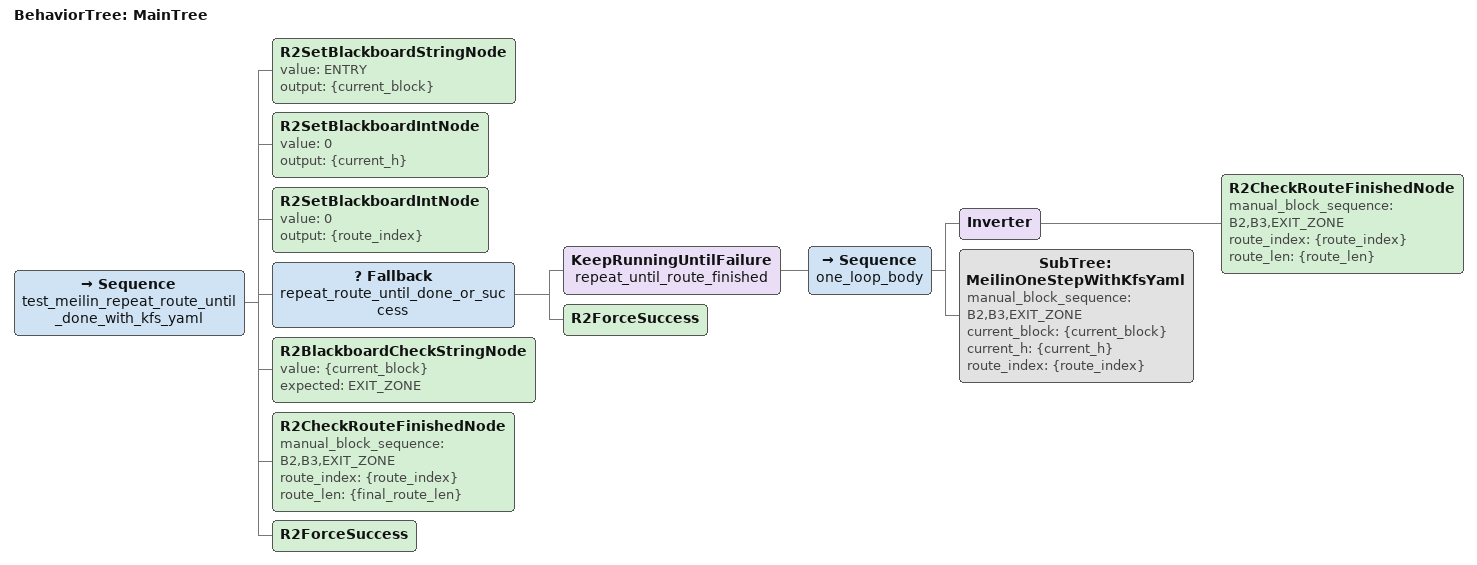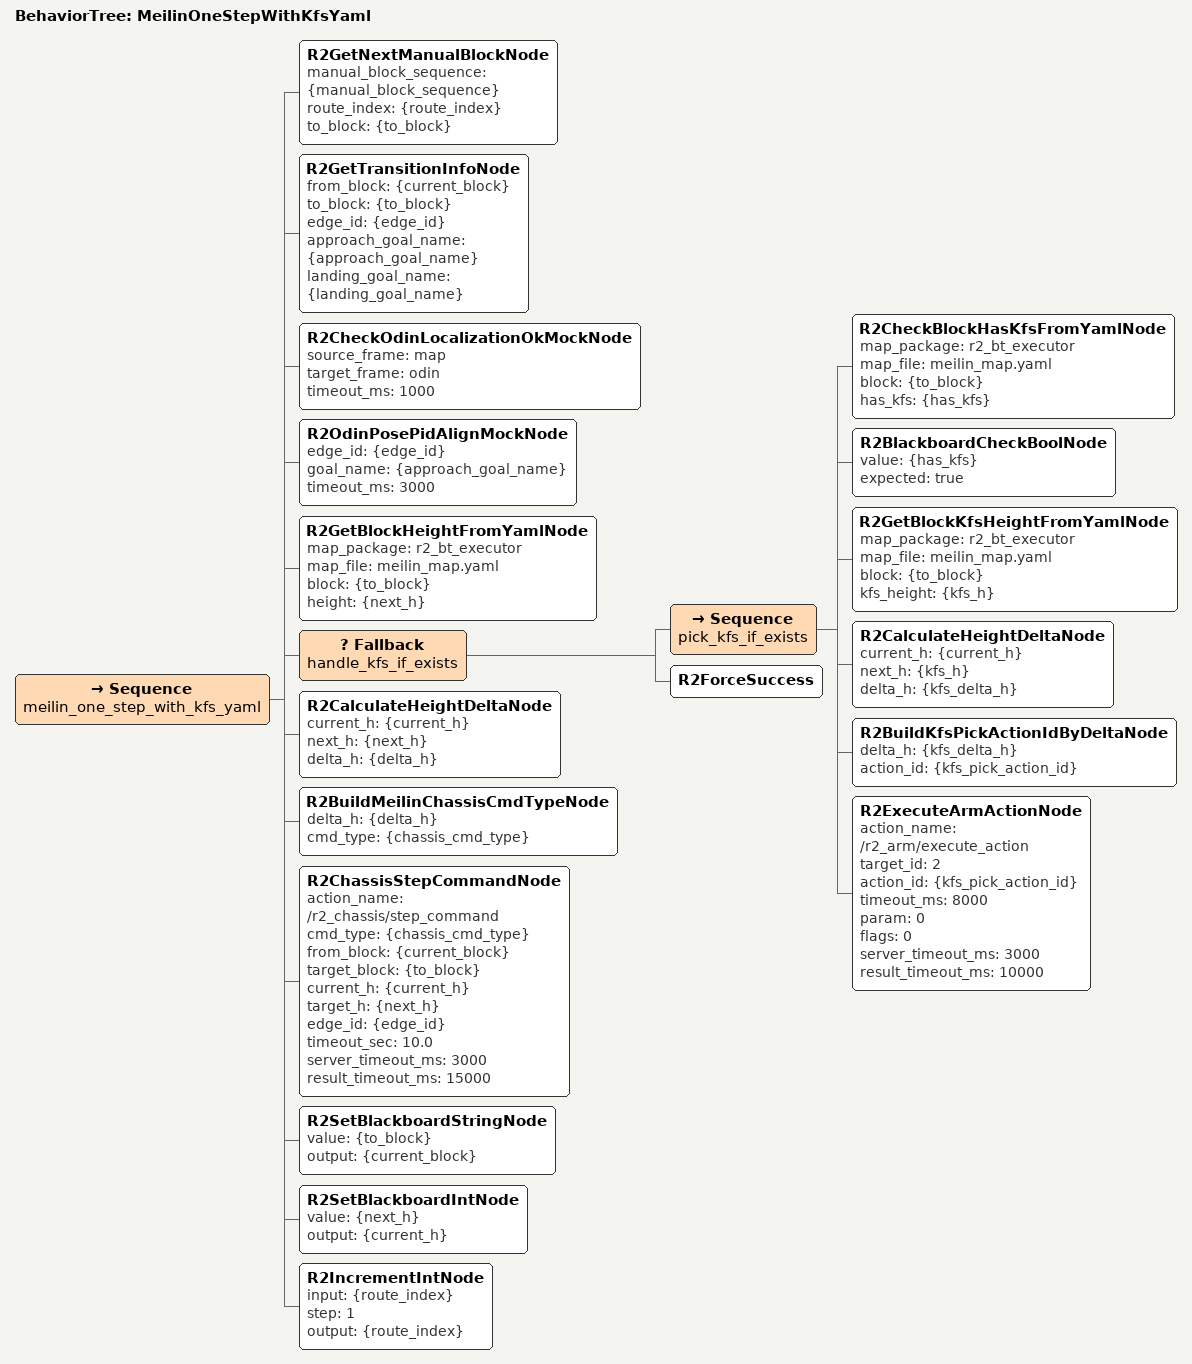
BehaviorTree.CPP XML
<root BTCPP_format="4" main_tree_to_execute="MainTree">

  <BehaviorTree ID="MainTree">
    <Sequence name="test_meilin_repeat_route_until_done_with_kfs_yaml">

      <!-- 初始化路线状态：从 ENTRY 出发，高度 0，路线索引 0 -->
      <R2SetBlackboardStringNode
        value="ENTRY"
        output="{current_block}" />

      <R2SetBlackboardIntNode
        value="0"
        output="{current_h}" />

      <R2SetBlackboardIntNode
        value="0"
        output="{route_index}" />

      <!-- 自动循环执行路线，直到 route_index 越界，也就是路线走完 -->
      <Fallback name="repeat_route_until_done_or_success">

        <KeepRunningUntilFailure name="repeat_until_route_finished">

          <Sequence name="one_loop_body">

            <Inverter>
              <R2CheckRouteFinishedNode
                manual_block_sequence="B2,B3,EXIT_ZONE"
                route_index="{route_index}"
                route_len="{route_len}" />
            </Inverter>

            <!-- 路线没结束时，执行一段：带 KFS 分支 -->
            <SubTree
              ID="MeilinOneStepWithKfsYaml"
              manual_block_sequence="B2,B3,EXIT_ZONE"
              current_block="{current_block}"
              current_h="{current_h}"
              route_index="{route_index}" />

          </Sequence>

        </KeepRunningUntilFailure>

        <!-- KeepRunningUntilFailure 退出时可能返回 FAILURE。
             这里把“路线结束退出循环”转成任务 SUCCESS。 -->
        <R2ForceSuccess />

      </Fallback>

      <!-- 循环退出后，应该已经到 EXIT_ZONE -->
      <R2BlackboardCheckStringNode
        value="{current_block}"
        expected="EXIT_ZONE" />

      <!-- 再确认路线确实结束 -->
      <R2CheckRouteFinishedNode
        manual_block_sequence="B2,B3,EXIT_ZONE"
        route_index="{route_index}"
        route_len="{final_route_len}" />

      <R2ForceSuccess />

    </Sequence>
  </BehaviorTree>

  <!-- 一段路线执行：带 KFS YAML 分支 -->
  <BehaviorTree ID="MeilinOneStepWithKfsYaml">
    <Sequence name="meilin_one_step_with_kfs_yaml">

      <!-- 1. 根据 route_index 从路线中取目标方块 -->
      <R2GetNextManualBlockNode
        manual_block_sequence="{manual_block_sequence}"
        route_index="{route_index}"
        to_block="{to_block}" />

      <!-- 2. 根据 current_block -> to_block 查 transition -->
      <R2GetTransitionInfoNode
        from_block="{current_block}"
        to_block="{to_block}"
        edge_id="{edge_id}"
        approach_goal_name="{approach_goal_name}"
        landing_goal_name="{landing_goal_name}" />

      <!-- 3. Odin 定位检查，当前是 mock -->
      <R2CheckOdinLocalizationOkMockNode
        source_frame="map"
        target_frame="odin"
        timeout_ms="1000" />

      <!-- 4. Odin 对准 approach 点，当前是 mock -->
      <R2OdinPosePidAlignMockNode
        edge_id="{edge_id}"
        goal_name="{approach_goal_name}"
        timeout_ms="3000" />

      <!-- 5. 从 YAML 查目标方块高度，用于后面底盘动作 -->
      <R2GetBlockHeightFromYamlNode
        map_package="r2_bt_executor"
        map_file="meilin_map.yaml"
        block="{to_block}"
        height="{next_h}" />

      <!-- 6. KFS 分支：如果目标方块有 KFS，就先执行机械臂吸取 -->
      <Fallback name="handle_kfs_if_exists">

        <!-- 分支 A：目标方块有 KFS，执行吸取动作 -->
        <Sequence name="pick_kfs_if_exists">

          <!-- 6.1 从 YAML 判断目标方块是否有 KFS -->
          <R2CheckBlockHasKfsFromYamlNode
            map_package="r2_bt_executor"
            map_file="meilin_map.yaml"
            block="{to_block}"
            has_kfs="{has_kfs}" />

          <!-- 6.2 必须是 true 才继续。
               如果 has_kfs=false，这里会 FAILURE，然后 Fallback 去走 R2ForceSuccess，相当于跳过 KFS。 -->
          <R2BlackboardCheckBoolNode
            value="{has_kfs}"
            expected="true" />

          <!-- 6.3 从 YAML 读取 KFS 高度 -->
          <R2GetBlockKfsHeightFromYamlNode
            map_package="r2_bt_executor"
            map_file="meilin_map.yaml"
            block="{to_block}"
            kfs_height="{kfs_h}" />

          <!-- 6.4 计算 KFS 和当前机器人高度差 -->
          <R2CalculateHeightDeltaNode
            current_h="{current_h}"
            next_h="{kfs_h}"
            delta_h="{kfs_delta_h}" />

          <!-- 6.5 根据高度差生成机械臂 pick action_id -->
          <R2BuildKfsPickActionIdByDeltaNode
            delta_h="{kfs_delta_h}"
            action_id="{kfs_pick_action_id}" />

          <!-- 6.6 执行机械臂动作：target_id=2 表示 KFS 吸取机械臂 -->
          <R2ExecuteArmActionNode
            action_name="/r2_arm/execute_action"
            target_id="2"
            action_id="{kfs_pick_action_id}"
            timeout_ms="8000"
            param="0"
            flags="0"
            server_timeout_ms="3000"
            result_timeout_ms="10000" />

        </Sequence>

        <!-- 分支 B：没有 KFS，直接跳过 -->
        <R2ForceSuccess />

      </Fallback>

      <!-- 7. KFS 处理完后，再执行底盘动作 -->

      <!-- 7.1 计算底盘高度差 -->
      <R2CalculateHeightDeltaNode
        current_h="{current_h}"
        next_h="{next_h}"
        delta_h="{delta_h}" />

      <!-- 7.2 根据高度差生成底盘命令 -->
      <R2BuildMeilinChassisCmdTypeNode
        delta_h="{delta_h}"
        cmd_type="{chassis_cmd_type}" />

      <!-- 7.3 发送底盘动作 -->
      <R2ChassisStepCommandNode
        action_name="/r2_chassis/step_command"
        cmd_type="{chassis_cmd_type}"
        from_block="{current_block}"
        target_block="{to_block}"
        current_h="{current_h}"
        target_h="{next_h}"
        edge_id="{edge_id}"
        timeout_sec="10.0"
        server_timeout_ms="3000"
        result_timeout_ms="15000" />

      <!-- 8. 底盘一段结束后更新状态 -->
      <R2SetBlackboardStringNode
        value="{to_block}"
        output="{current_block}" />

      <R2SetBlackboardIntNode
        value="{next_h}"
        output="{current_h}" />

      <R2IncrementIntNode
        input="{route_index}"
        step="1"
        output="{route_index}" />

    </Sequence>
  </BehaviorTree>

</root>
